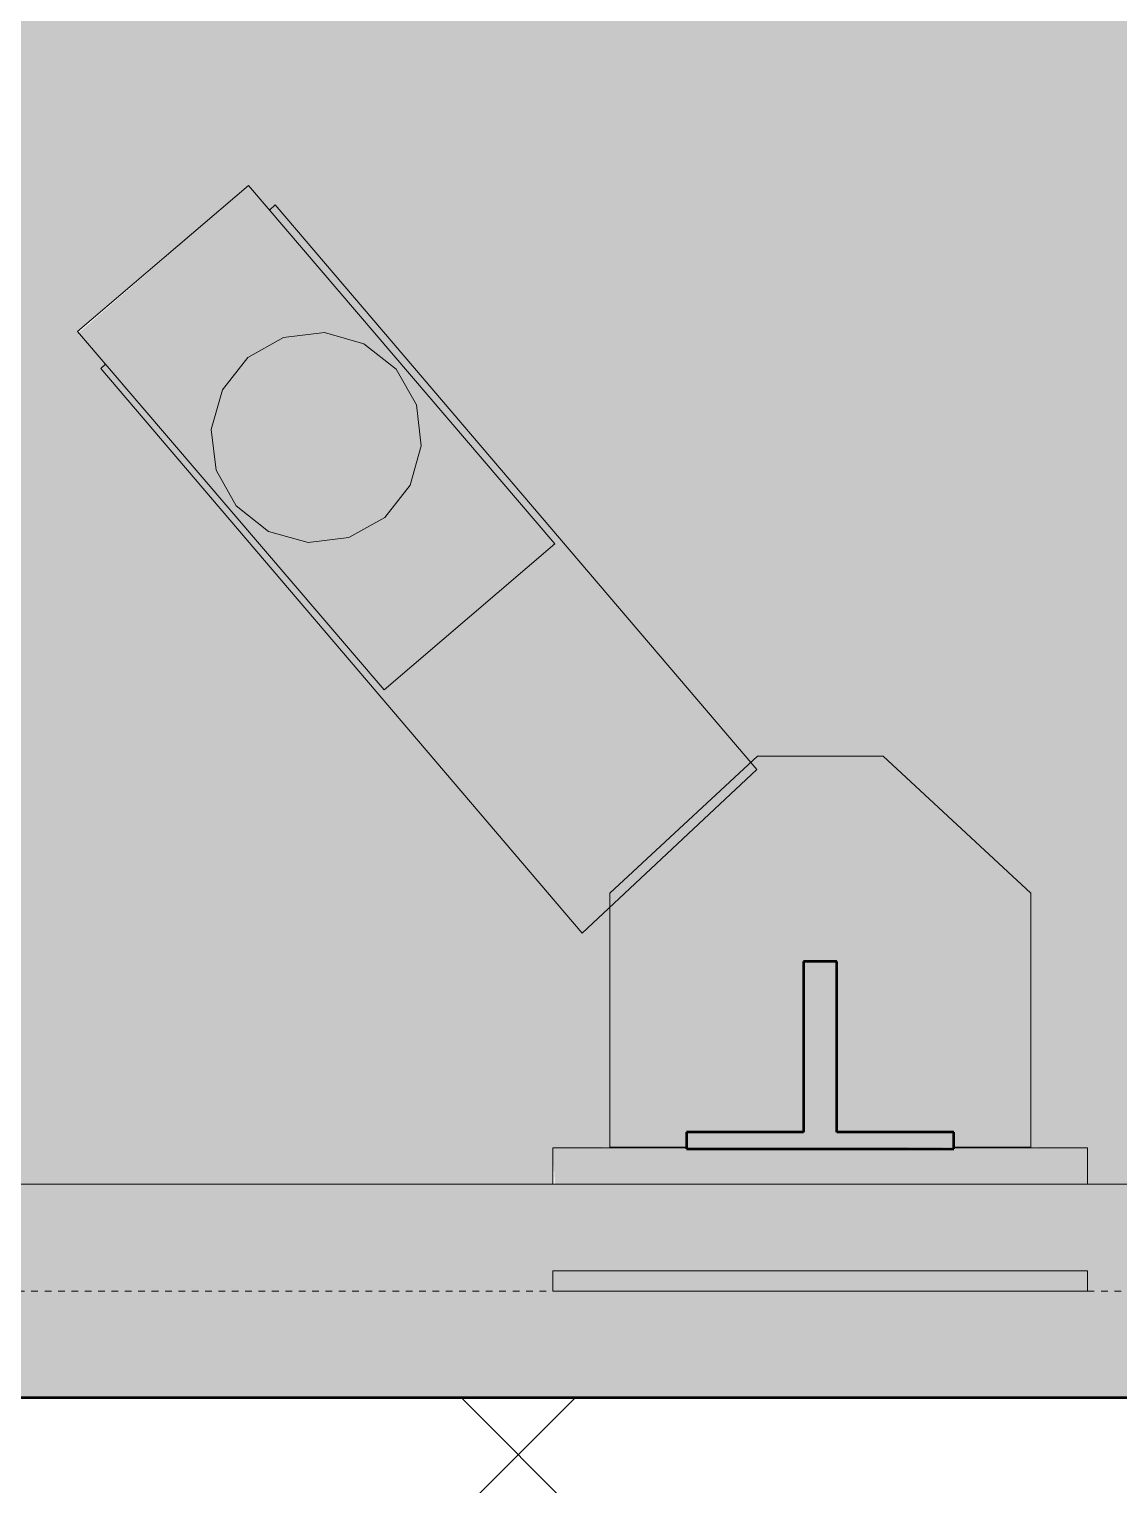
# Model space of a CAD drawing. Header units: inches. Extents: x -4294 to -464, y 9706 to 12475.
# Drawn here: x -3551.74 to -3531.36, y 11433.36 to 11460.59 of the extents above; entities that cross this region are included whole.
import ezdxf

# ---------------------------------------------------------------- set-up
doc = ezdxf.new("R2010")
doc.units = ezdxf.units.IN
doc.header["$MEASUREMENT"] = 0
doc.linetypes.add('Dash', pattern=[0.25, 0.125, -0.125])
for name, color, linetype, lineweight in [('0-1', 7, 'Continuous', 5), ('0-3', 7, 'Continuous', 9), ('A-GENM-1', 8, 'Continuous', 9), ('A-GENM-3', 7, 'Continuous', 9), ('A-GENM-5', 250, 'Continuous', 50), ('A-GENM-HDLN-1', 7, 'Dash', 9), ('A-WALL-5', 250, 'Continuous', 50), ('A-WALL-PATT-4', 252, 'Continuous', 9), ('C-TOPO', 7, 'Continuous', 9), ('G-IMPT', 8, 'Continuous', 9), ('G-IMPT-1', 1, 'Continuous', 9)]:
    doc.layers.add(name, color=color, linetype=linetype, lineweight=lineweight)
doc.layers.add('A-AREA-PATT-1', color=7, linetype='Continuous', lineweight=9, transparency=1)

# ---------------------------------------------------------------- blocks, each defined once
blk = doc.blocks.new('CTR  - Topography_rvt-1-FLOOR PLAN - BASEMENT')
at = {"layer": 'C-TOPO'}
blk.add_line((-3530.465, 11438.99), (-3587.324, 11438.99), dxfattribs=at)
blk = doc.blocks.new('Otis_G2S_06102019171910 - Duty_3000_Speed_150_Seismic_N_CwtLoc_L2_PitDepth_60_OpeningType_Front_CwtSafety_N_FRSAME_NPT-2125002-FLOOR PLAN - BASEMENT')
at = {"layer": 'G-IMPT'}
h = blk.add_hatch(color=256, dxfattribs=at)
h.paths.add_polyline_path([(11.246, 37.777), (13.976, 34.585), (20.678, 40.317), (17.924, 43.489), (12.981, 39.261)], flags=0)
h.paths.add_polyline_path([(13.999, 39.2), (14.207, 39.939), (14.682, 40.543), (15.352, 40.919), (16.115, 41.01), (16.854, 40.802), (17.458, 40.326), (17.834, 39.657), (17.924, 38.894), (17.716, 38.155), (17.241, 37.551), (16.571, 37.175), (15.809, 37.084), (15.069, 37.292), (14.466, 37.768), (14.09, 38.437)], flags=0)
for points in [[(6.693, 34.073), (9.753, 30.813), (20.315, 39.813), (20.214, 39.921), (13.976, 34.585), (11.246, 37.777), (17.337, 42.986), (17.255, 43.073), (7.294, 34.585)], [(13.999, 39.2), (14.09, 38.437), (14.466, 37.768), (15.069, 37.292), (15.809, 37.084), (16.571, 37.175), (17.241, 37.551), (17.716, 38.155), (17.924, 38.894), (17.834, 39.657), (17.458, 40.326), (16.854, 40.802), (16.115, 41.01), (15.352, 40.919), (14.682, 40.543), (14.207, 39.939), (14.09, 39.523)], [(2.693, 33.56), (2.693, 32.126), (2.97, 32.126), (2.97, 29.938), (6.161, 29.938), (6.161, 29.313), (2.97, 29.313), (2.97, 27.126), (2.693, 27.126), (2.693, 25.685), (7.443, 25.685), (10.003, 28.445), (9.991, 30.813), (9.886, 30.926), (9.753, 30.813), (7.174, 33.56), (2.97, 33.56)]]:
    blk.add_hatch(color=256, dxfattribs=at).paths.add_polyline_path(points, flags=0)
at = {"layer": 'G-IMPT-1'}
for p, q in [((11.246, 37.777), (17.948, 43.509)), ((17.948, 43.509), (20.678, 40.317)), ((17.255, 43.073), (6.693, 34.073)), ((17.337, 42.986), (17.255, 43.073)), ((15.352, 40.919), (14.682, 40.543)), ((16.115, 41.01), (15.352, 40.919)), ((16.854, 40.802), (16.115, 41.01)), ((17.458, 40.326), (16.854, 40.802)), ((20.678, 40.317), (13.976, 34.585)), ((14.682, 40.543), (14.207, 39.939)), ((17.834, 39.657), (17.458, 40.326)), ((9.753, 30.813), (20.315, 39.813)), ((14.207, 39.939), (13.999, 39.2)), ((20.315, 39.813), (20.214, 39.921)), ((17.924, 38.894), (17.834, 39.657)), ((13.999, 39.2), (14.09, 38.437)), ((17.716, 38.155), (17.924, 38.894)), ((14.09, 38.437), (14.466, 37.768)), ((17.241, 37.551), (17.716, 38.155)), ((13.976, 34.585), (11.246, 37.777)), ((14.466, 37.768), (15.069, 37.292)), ((16.571, 37.175), (17.241, 37.551)), ((15.069, 37.292), (15.809, 37.084)), ((15.809, 37.084), (16.571, 37.175)), ((6.693, 34.073), (9.753, 30.813)), ((7.443, 33.56), (2.693, 33.56)), ((2.693, 33.56), (2.693, 32.126)), ((10.003, 30.8), (7.443, 33.56)), ((10.003, 28.445), (10.003, 30.8)), ((7.443, 25.685), (10.003, 28.445)), ((2.693, 27.126), (2.693, 25.685)), ((2.693, 25.685), (7.443, 25.685))]:
    blk.add_line(p, q, dxfattribs=at)
blk = doc.blocks.new('Otis_G2S_06102019171910 - Otis_G2S_06102019171910-2044336-FLOOR PLAN - BASEMENT')
at = {"layer": 'A-GENM-1'}
for points in [[(0, 24.626), (0.375, 24.626), (0.375, 34.626), (0, 34.626)], [(2, 24.626), (2.677, 24.626), (2.677, 34.626), (2, 34.585), (2, 27.126)]]:
    blk.add_hatch(color=256, dxfattribs=at).paths.add_polyline_path(points, flags=0)
h = blk.add_hatch(color=256, dxfattribs=at)
h.paths.add_polyline_path([(2.657, 30.813), (2.693, 27.126), (2.97, 27.126), (2.97, 29.313), (6.161, 29.313), (6.161, 29.938), (2.97, 29.938), (2.97, 32.126), (2.657, 32.126)], flags=0)
h.paths.add_polyline_path([(87.461, 29.313), (90.652, 29.313), (90.652, 27.126), (90.965, 27.126), (90.965, 32.126), (90.652, 32.126), (90.652, 29.938), (87.461, 29.938)], flags=0)
at = {"layer": 'A-GENM-3'}
for p, q in [((0, 34.626), (0.375, 34.626)), ((0, 34.626), (0, 24.626)), ((0.375, 34.626), (0.375, 24.626)), ((2, 34.626), (2.677, 34.626)), ((2.677, 34.626), (2.677, 32.126)), ((2.677, 27.126), (2.677, 24.626)), ((0.375, 24.626), (0, 24.626)), ((2.677, 24.626), (2, 24.626))]:
    blk.add_line(p, q, dxfattribs=at)
at = {"layer": 'A-GENM-5'}
for p, q in [((2.97, 32.126), (2.657, 32.126)), ((2.657, 32.126), (2.657, 27.126)), ((2.97, 29.938), (2.97, 32.126)), ((6.161, 29.938), (2.97, 29.938)), ((6.161, 29.313), (6.161, 29.938)), ((2.97, 27.126), (2.97, 29.313)), ((2.97, 29.313), (6.161, 29.313)), ((2.657, 27.126), (2.97, 27.126))]:
    blk.add_line(p, q, dxfattribs=at)
at = {"layer": 'A-GENM-HDLN-1'}
blk.add_line((0, 0), (0, 75.984), dxfattribs=at)
blk.add_blockref('Otis_G2S_06102019171910 - Duty_3000_Speed_150_Seismic_N_CwtLoc_L2_PitDepth_60_OpeningType_Front_CwtSafety_N_FRSAME_NPT-2125002-FLOOR PLAN - BASEMENT', (0, 0))
blk = doc.blocks.new('CTR - 1st Phase -Stairs _ Elevators_rvt-1-FLOOR PLAN - BASEMENT')
at = {"layer": 'A-AREA-PATT-1'}
h = blk.add_hatch(color=256, dxfattribs=at)
h.paths.add_polyline_path([(-3587.324, 11438.99), (-3541.95, 11438.99), (-3541.909, 11439.667), (-3540.884, 11439.682), (-3540.884, 11444.163), (-3541.397, 11443.682), (-3550.397, 11454.245), (-3550.31, 11454.326), (-3550.833, 11454.937), (-3547.641, 11457.667), (-3547.244, 11457.204), (-3547.137, 11457.305), (-3538.25, 11446.875), (-3538.124, 11446.992), (-3535.769, 11446.992), (-3533.009, 11444.432), (-3533.009, 11439.682), (-3531.95, 11439.667), (-3531.95, 11438.99), (-3530.465, 11438.99), (-3530.465, 11439.481), (-3512.465, 11439.481), (-3512.465, 11438.99), (-3507.324, 11438.99), (-3507.324, 11459.55), (-3509.324, 11459.55), (-3509.324, 11462.675), (-3509.73, 11462.675), (-3509.73, 11504.8), (-3509.324, 11504.8), (-3509.324, 11508.05), (-3507.324, 11508.05), (-3507.324, 11538.989), (-3517.347, 11538.989), (-3517.347, 11535.84), (-3518.233, 11535.84), (-3518.233, 11528.005), (-3574.217, 11528.005), (-3574.217, 11535.84), (-3575.102, 11535.84), (-3575.102, 11538.989), (-3587.324, 11538.989), (-3587.324, 11449.97)], flags=0)
h.paths.add_polyline_path([(-3507.324, 11483.675), (-3507.324, 11483.925), (-3508.574, 11483.925), (-3508.574, 11483.675)], flags=0)
h.paths.add_polyline_path([(-3547.615, 11509.99), (-3550.822, 11512.702), (-3550.296, 11513.324), (-3550.397, 11513.419), (-3541.397, 11523.982), (-3540.884, 11523.5), (-3540.884, 11527.982), (-3533.009, 11527.982), (-3533.009, 11523.232), (-3535.769, 11520.672), (-3538.137, 11520.683), (-3538.25, 11520.788), (-3547.137, 11510.359), (-3547.229, 11510.446), (-3547.302, 11510.359)], flags=0)
h.paths.add_polyline_path([(-3571.067, 11529.147), (-3571.057, 11529.147), (-3571.057, 11537.926), (-3521.382, 11537.926), (-3521.382, 11538.989), (-3571.067, 11538.989), (-3571.067, 11531.649)], flags=0)
h = blk.add_hatch(color=256, dxfattribs=at)
h.paths.add_polyline_path([(-3587.324, 11434.989), (-3530.82, 11434.989), (-3530.82, 11436.989), (-3507.324, 11436.989), (-3507.324, 11438.99), (-3512.465, 11438.99), (-3512.465, 11437.481), (-3513.465, 11437.481), (-3513.465, 11438.481), (-3529.465, 11438.481), (-3529.465, 11437.481), (-3530.465, 11437.481), (-3530.465, 11438.99), (-3587.324, 11438.99)], flags=0)
h.paths.add_polyline_path([(-3541.95, 11436.989), (-3541.95, 11437.364), (-3531.95, 11437.364), (-3531.95, 11436.989)], flags=0)
at = {"layer": 'A-WALL-PATT-4'}
h = blk.add_hatch(dxfattribs=at)
h.set_pattern_fill('FP_32', color=256, style=0, pattern_type=2)
h.set_pattern_definition([(45, (0, 0), (-10.606602, 10.606602), []), (135, (0, 0), (-10.606602, -10.606602), [])])
h.paths.add_polyline_path([(-3507.324, 11426.989), (-3507.324, 11434.989), (-3587.324, 11434.989), (-3587.324, 11426.989), (-3560.022, 11426.989)], flags=0)
at = {"layer": 'A-WALL-5'}
blk.add_line((-3507.324, 11434.989), (-3587.324, 11434.989), dxfattribs=at)
at = {"layer": '0-3', "rotation": 90.0000000000184}
blk.add_blockref('Otis_G2S_06102019171910 - Otis_G2S_06102019171910-2044336-FLOOR PLAN - BASEMENT', (-3507.324, 11436.989), dxfattribs=at)

msp = doc.modelspace()

# ---------------------------------------------------------------- block references
at = {"layer": '0-1'}
for name in ['CTR  - Topography_rvt-1-FLOOR PLAN - BASEMENT', 'CTR - 1st Phase -Stairs _ Elevators_rvt-1-FLOOR PLAN - BASEMENT']:
    msp.add_blockref(name, (0, 0), dxfattribs=at)

doc.saveas('drawing.dxf')
